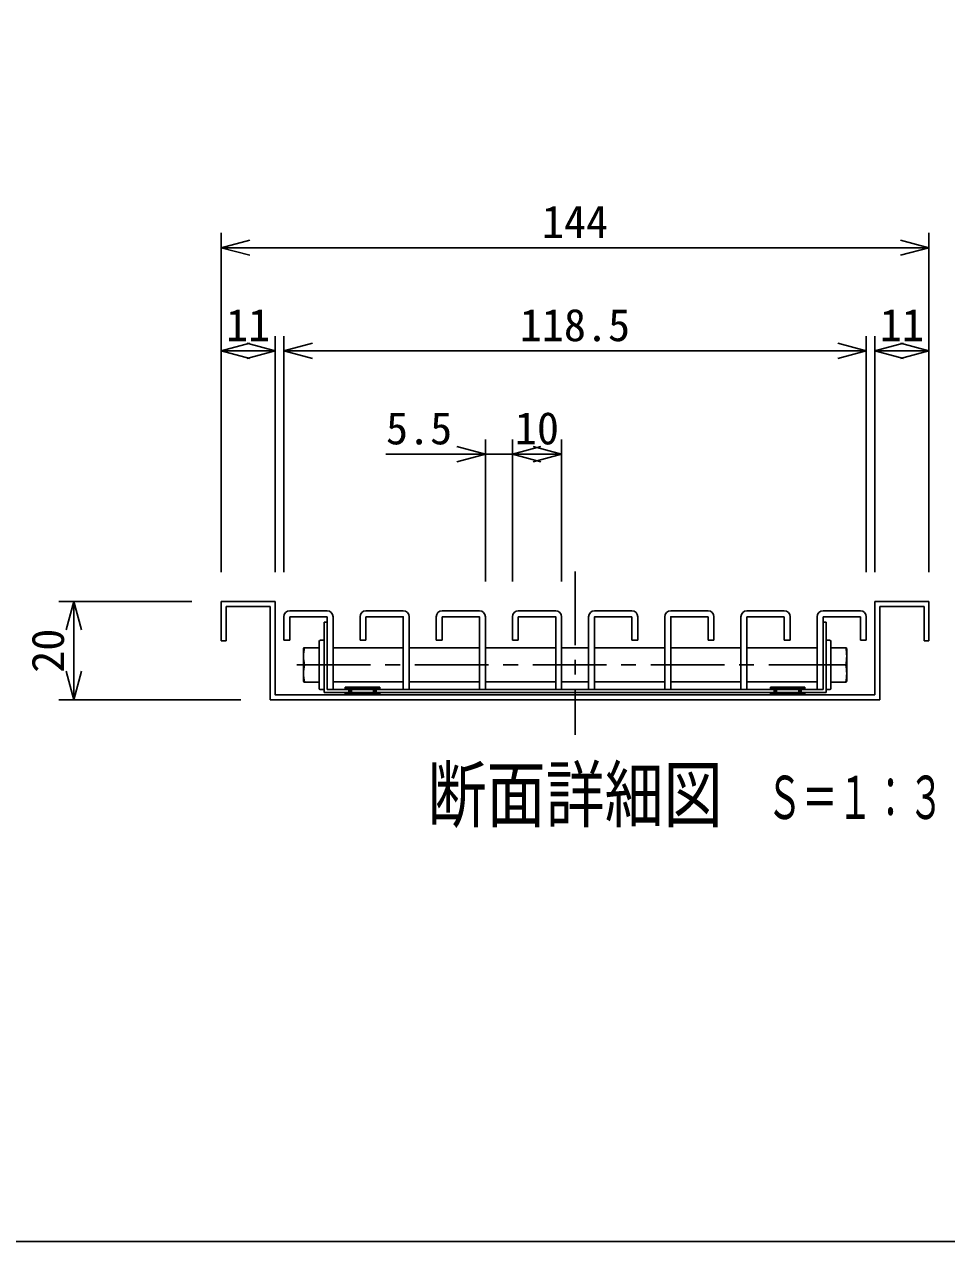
# Model space of a CAD drawing. Units: millimetres, scale not verified, with parts at other scales. Extents: x -1365 to 1365, y -930 to 870.
# Drawn here: x -668 to -42, y -930 to -104 of the extents above; entities that cross this region are included whole.
import ezdxf
from ezdxf.enums import TextEntityAlignment as Align

# ---------------------------------------------------------------- set-up
doc = ezdxf.new("R2010")
doc.units = ezdxf.units.MM
doc.header["$LTSCALE"] = 10
doc.linetypes.add('CHAIN1', pattern=[8, 5, -1, 1, -1])
for name, color, linetype in [('0-7_枠細線', 5, 'Continuous'), ('0-8_枠中線', 5, 'Continuous'), ('1-2_極細2', 2, 'Continuous'), ('1-3_細線2', 4, 'Continuous'), ('1-5_寸法2', 7, 'Continuous')]:
    doc.layers.add(name, color=color, linetype=linetype)
doc.styles.add('ＭＳ ゴシック', font='')
doc.styles.get('ＭＳ ゴシック').set_extended_font_data('MS Gothic')

msp = doc.modelspace()

# ---------------------------------------------------------------- linework, layer by layer
at = {"layer": '0-8_枠中線'}
msp.add_lwpolyline([(-1365, -930), (-1365, 870), (1365, 870), (1365, -930)], close=True, dxfattribs=at)
at = {"layer": '1-2_極細2', "linetype": 'CHAIN1'}
for p, q in [((-294.06, -475.38), (-294.06, -586.17)), ((-482.77, -538.77), (-104.27, -538.77))]:
    msp.add_line(p, q, dxfattribs=at)
at = {"layer": '1-2_極細2'}
for p, q in [((-530.73, -499.1), (-500.73, -499.1)), ((-530.73, -522.44), (-530.73, -499.1)), ((-500.73, -499.1), (-500.73, -562.44)), ((-90.73, -495.77), (-54.06, -495.77)), ((-90.73, -559.1), (-90.73, -495.77)), ((-57.39, -499.1), (-87.39, -499.1)), ((-87.39, -499.1), (-87.39, -562.44)), ((-57.39, -522.44), (-57.39, -499.1)), ((-54.06, -522.44), (-54.06, -495.77)), ((-464.23, -509.77), (-462.23, -509.77)), ((-464.23, -509.77), (-464.23, -557.44)), ((-123.89, -509.77), (-125.89, -509.77)), ((-123.89, -509.77), (-123.89, -557.44)), ((-534.06, -522.44), (-530.73, -522.44)), ((-57.39, -522.44), (-54.06, -522.44)), ((-467.55, -538.77), (-477.57, -538.77)), ((-120.57, -538.77), (-110.56, -538.77)), ((-464.23, -557.44), (-123.89, -557.44)), ((-462.23, -555.44), (-125.89, -555.44)), ((-449.89, -553.77), (-449.89, -555.44)), ((-449.89, -553.77), (-426.56, -553.77)), ((-449.89, -554), (-426.56, -554)), ((-449.89, -555), (-426.56, -555)), ((-449.89, -557.44), (-449.89, -559.1)), ((-449.89, -558), (-426.56, -558)), ((-449.89, -559), (-426.56, -559)), ((-449.89, -559.1), (-426.56, -559.1)), ((-447.39, -555.44), (-447.39, -557.44)), ((-447.39, -556), (-445.73, -556)), ((-447.39, -557), (-445.73, -557)), ((-445.73, -555.44), (-445.73, -557.44)), ((-430.73, -555.44), (-430.73, -557.44)), ((-430.73, -556), (-429.06, -556)), ((-430.73, -557), (-429.06, -557)), ((-429.06, -555.44), (-429.06, -557.44)), ((-426.56, -553.77), (-426.56, -555.44)), ((-426.56, -557.44), (-426.56, -559.1)), ((-161.56, -553.77), (-161.56, -555.44)), ((-161.56, -553.77), (-138.23, -553.77)), ((-161.56, -554), (-138.23, -554)), ((-161.56, -555), (-138.23, -555)), ((-161.56, -557.44), (-161.56, -559.1)), ((-161.56, -558), (-138.23, -558)), ((-161.56, -559), (-138.23, -559)), ((-161.56, -559.1), (-138.23, -559.1)), ((-159.06, -555.44), (-159.06, -557.44)), ((-159.06, -556), (-157.39, -556)), ((-159.06, -557), (-157.39, -557)), ((-157.39, -555.44), (-157.39, -557.44)), ((-142.39, -555.44), (-142.39, -557.44)), ((-142.39, -556), (-140.73, -556)), ((-142.39, -557), (-140.73, -557)), ((-140.73, -555.44), (-140.73, -557.44)), ((-138.23, -553.77), (-138.23, -555.44)), ((-138.23, -557.44), (-138.23, -559.1)), ((-87.39, -562.44), (-500.73, -562.44))]:
    msp.add_line(p, q, dxfattribs=at)
for points in [[(-534.06, -522.44), (-534.06, -495.77), (-497.39, -495.77)], [(-90.73, -559.1), (-497.39, -559.1), (-497.39, -495.77)]]:
    msp.add_lwpolyline(points, dxfattribs=at)
for centre, start, end in [((-452.37, -532.93), 166.96433, 193.03802), ((-135.75, -532.93), 346.96198, 13.03567), ((-452.37, -544.6), 166.96198, 193.03567), ((-135.75, -544.6), 346.96433, 13.03802)]:
    msp.add_arc(centre, 25.86, start, end, dxfattribs=at)
at = {"layer": '1-3_細線2'}
for p, q in [((-487.56, -502.1), (-462.23, -502.1)), ((-435.89, -502.1), (-410.56, -502.1)), ((-384.23, -502.1), (-358.89, -502.1)), ((-332.56, -502.1), (-307.23, -502.1)), ((-255.56, -502.1), (-280.89, -502.1)), ((-203.89, -502.1), (-229.23, -502.1)), ((-152.23, -502.1), (-177.56, -502.1)), ((-100.56, -502.1), (-125.89, -502.1)), ((-491.56, -506.1), (-491.56, -522.1)), ((-487.56, -506.1), (-462.23, -506.1)), ((-487.56, -506.1), (-487.56, -522.1)), ((-462.23, -506.1), (-462.23, -555.44)), ((-458.23, -506.1), (-458.23, -555.44)), ((-439.89, -506.1), (-439.89, -522.1)), ((-435.89, -506.1), (-435.89, -522.1)), ((-406.56, -506.1), (-406.56, -555.44)), ((-388.23, -506.1), (-388.23, -522.1)), ((-384.23, -506.1), (-384.23, -522.1)), ((-354.89, -506.1), (-354.89, -555.44)), ((-336.56, -506.1), (-336.56, -522.1)), ((-332.56, -506.1), (-332.56, -522.1)), ((-303.23, -506.1), (-303.23, -555.44)), ((-284.89, -506.1), (-284.89, -555.44)), ((-255.56, -506.1), (-255.56, -522.1)), ((-251.56, -506.1), (-251.56, -522.1)), ((-233.23, -506.1), (-233.23, -555.44)), ((-203.89, -506.1), (-203.89, -522.1)), ((-199.89, -506.1), (-199.89, -522.1)), ((-181.56, -506.1), (-181.56, -555.44)), ((-152.23, -506.1), (-177.56, -506.1)), ((-177.56, -506.1), (-177.56, -555.44)), ((-152.23, -506.1), (-152.23, -522.1)), ((-148.23, -506.1), (-148.23, -522.1)), ((-129.89, -506.1), (-129.89, -555.44)), ((-125.89, -506.1), (-125.89, -555.44)), ((-100.56, -506.1), (-125.89, -506.1)), ((-100.56, -506.1), (-100.56, -522.1)), ((-96.56, -506.1), (-96.56, -522.1)), ((-491.56, -522.1), (-487.56, -522.1)), ((-478.23, -549.77), (-478.23, -527.77)), ((-467.55, -527.1), (-477.57, -527.1)), ((-467.55, -522.77), (-467.55, -540.44)), ((-464.23, -522.1), (-466.88, -522.1)), ((-458.23, -527.27), (-410.56, -527.27)), ((-439.89, -522.1), (-435.89, -522.1)), ((-406.56, -527.27), (-358.89, -527.27)), ((-388.23, -522.1), (-384.23, -522.1)), ((-354.89, -527.27), (-307.23, -527.27)), ((-336.56, -522.1), (-332.56, -522.1)), ((-284.89, -527.27), (-303.23, -527.27)), ((-233.23, -527.27), (-280.89, -527.27)), ((-251.56, -522.1), (-255.56, -522.1)), ((-181.56, -527.27), (-229.23, -527.27)), ((-199.89, -522.1), (-203.89, -522.1)), ((-129.89, -527.27), (-177.56, -527.27)), ((-148.23, -522.1), (-152.23, -522.1)), ((-123.89, -522.1), (-121.24, -522.1)), ((-120.57, -522.77), (-120.57, -554.77)), ((-120.57, -527.1), (-110.56, -527.1)), ((-109.89, -549.77), (-109.89, -527.77)), ((-96.56, -522.1), (-100.56, -522.1)), ((-125.89, -530.15), (-125.89, -543.39)), ((-467.55, -540.44), (-467.55, -554.77)), ((-467.55, -550.44), (-477.57, -550.44)), ((-458.23, -550.27), (-410.56, -550.27)), ((-406.56, -550.27), (-358.89, -550.27)), ((-354.89, -550.27), (-307.23, -550.27)), ((-284.89, -550.27), (-303.23, -550.27)), ((-233.23, -550.27), (-280.89, -550.27)), ((-181.56, -550.27), (-229.23, -550.27)), ((-129.89, -550.27), (-177.56, -550.27)), ((-120.57, -550.44), (-110.56, -550.44)), ((-464.23, -555.44), (-466.88, -555.44)), ((-462.23, -555.44), (-458.23, -555.44)), ((-410.56, -555.44), (-406.56, -555.44)), ((-354.89, -555.44), (-358.89, -555.44)), ((-303.23, -555.44), (-307.23, -555.44)), ((-284.89, -555.44), (-280.89, -555.44)), ((-233.23, -555.44), (-229.23, -555.44)), ((-181.56, -555.44), (-177.56, -555.44)), ((-129.89, -555.44), (-125.89, -555.44)), ((-123.89, -555.44), (-121.24, -555.44))]:
    msp.add_line(p, q, dxfattribs=at)
for points in [[(-435.89, -506.1), (-410.56, -506.1), (-410.56, -555.44)], [(-384.23, -506.1), (-358.89, -506.1), (-358.89, -555.44)], [(-332.56, -506.1), (-307.23, -506.1), (-307.23, -555.44)], [(-255.56, -506.1), (-280.89, -506.1), (-280.89, -555.44)], [(-203.89, -506.1), (-229.23, -506.1), (-229.23, -555.44)]]:
    msp.add_lwpolyline(points, dxfattribs=at)
for centre, radius, start, end in [((-487.56, -506.1), 4, 90, 180), ((-462.23, -506.1), 4, 0, 90), ((-435.89, -506.1), 4, 90, 180), ((-410.56, -506.1), 4, 0, 90), ((-384.23, -506.1), 4, 90, 180), ((-358.89, -506.1), 4, 0, 90), ((-332.56, -506.1), 4, 90, 180), ((-307.23, -506.1), 4, 0, 90), ((-280.89, -506.1), 4, 90, 180), ((-255.56, -506.1), 4, 0, 90), ((-229.23, -506.1), 4, 90, 180), ((-203.89, -506.1), 4, 0, 90), ((-177.56, -506.1), 4, 90, 180), ((-152.23, -506.1), 4, 0, 90), ((-125.89, -506.1), 4, 90, 180), ((-100.56, -506.1), 4, 0, 90), ((-477.57, -527.77), 0.667, 90, 180), ((-466.88, -522.77), 0.667, 90, 180), ((-121.24, -522.77), 0.667, 0, 90), ((-110.56, -527.77), 0.667, 0, 90), ((-477.57, -549.77), 0.667, 180, 270), ((-110.56, -549.77), 0.667, 270, 360), ((-466.88, -554.77), 0.667, 180, 270), ((-121.24, -554.77), 0.667, 270, 360)]:
    msp.add_arc(centre, radius, start, end, dxfattribs=at)
at = {"layer": '1-5_寸法2'}
for p, q in [((-534.06, -475.77), (-534.06, -245.77)), ((-54.06, -475.77), (-54.06, -245.77)), ((-534.06, -255.77), (-514.74, -250.59)), ((-534.06, -255.77), (-514.74, -260.94)), ((-534.06, -255.77), (-54.06, -255.77)), ((-54.06, -255.77), (-73.38, -250.59)), ((-54.06, -255.77), (-73.38, -260.94)), ((-534.06, -475.77), (-534.06, -315.77)), ((-534.06, -325.77), (-514.74, -320.59)), ((-497.39, -325.77), (-516.71, -320.59)), ((-497.39, -475.77), (-497.39, -315.77)), ((-491.56, -475.77), (-491.56, -315.77)), ((-491.56, -325.77), (-472.24, -320.59)), ((-96.56, -325.77), (-115.88, -320.59)), ((-96.56, -475.77), (-96.56, -315.77)), ((-90.73, -475.77), (-90.73, -315.77)), ((-90.73, -325.77), (-71.41, -320.59)), ((-54.06, -325.77), (-73.38, -320.59)), ((-54.06, -475.77), (-54.06, -315.77)), ((-534.06, -325.77), (-514.74, -330.94)), ((-534.06, -325.77), (-497.39, -325.77)), ((-497.39, -325.77), (-516.71, -330.94)), ((-491.56, -325.77), (-472.24, -330.94)), ((-491.56, -325.77), (-96.56, -325.77)), ((-96.56, -325.77), (-115.88, -330.94)), ((-90.73, -325.77), (-71.41, -330.94)), ((-90.73, -325.77), (-54.06, -325.77)), ((-54.06, -325.77), (-73.38, -330.94)), ((-354.89, -482.1), (-354.89, -385.77)), ((-336.56, -482.1), (-336.56, -385.77)), ((-303.23, -482.1), (-303.23, -385.77)), ((-422.29, -395.77), (-336.56, -395.77)), ((-354.89, -395.77), (-374.21, -390.59)), ((-354.89, -395.77), (-374.21, -400.94)), ((-336.56, -395.77), (-317.24, -390.59)), ((-336.56, -395.77), (-317.24, -400.94)), ((-336.56, -395.77), (-303.23, -395.77)), ((-303.23, -395.77), (-322.55, -390.59)), ((-303.23, -395.77), (-322.55, -400.94)), ((-554.06, -495.77), (-644.06, -495.77)), ((-634.06, -495.77), (-639.24, -515.09)), ((-634.06, -495.77), (-628.88, -515.09)), ((-634.06, -495.77), (-634.06, -562.44)), ((-634.06, -562.44), (-639.24, -543.12)), ((-634.06, -562.44), (-628.88, -543.12)), ((-520.73, -562.44), (-644.06, -562.44))]:
    msp.add_line(p, q, dxfattribs=at)

# ---------------------------------------------------------------- texts
at = {"layer": '0-7_枠細線', "style": 'ＭＳ ゴシック'}
for s, height, width, p in [('断面詳細図', 36.66, 0.8, (-394.06, -656.02)), ('Ｓ＝１：３', 29.33, 0.6, (-164.16, -652.08))]:
    msp.add_text(s, height=height, dxfattribs=dict(at, width=width)).set_placement(p, align=Align.BOTTOM_LEFT)
at = {"layer": '1-5_寸法2', "style": 'ＭＳ ゴシック'}
for s, p in [('144', (-316.56, -255.77)), ('11', (-530.73, -325.77)), ('118.5', (-331.56, -325.77)), ('11', (-87.39, -325.77)), ('5.5', (-422.29, -395.77)), ('10', (-334.89, -395.77))]:
    msp.add_text(s, height=21.99, dxfattribs=at).set_placement(p, align=Align.BOTTOM_LEFT)
msp.add_text('20', height=21.99, rotation=90, dxfattribs=at).set_placement((-634.06, -544.1), align=Align.BOTTOM_LEFT)

doc.saveas('drawing.dxf')
